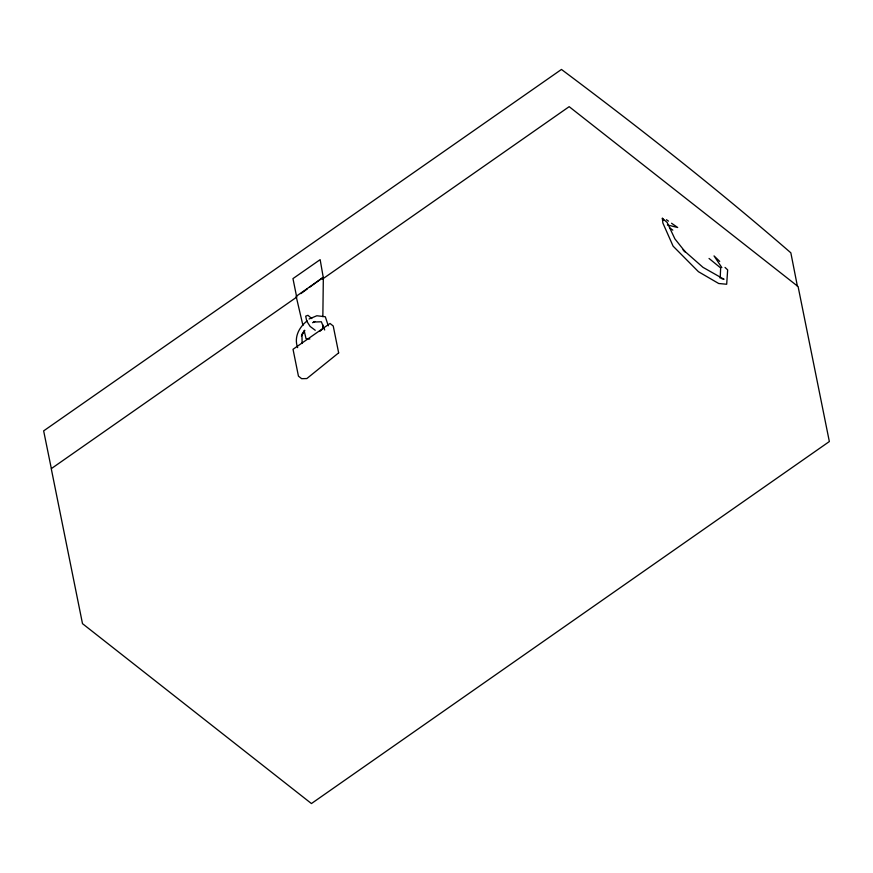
<?xml version="1.0" encoding="UTF-8"?>
<svg xmlns="http://www.w3.org/2000/svg" width="873" height="873" viewBox="0 0 873 873"><rect width="100%" height="100%" fill="white"/><g stroke="black" fill="none" stroke-linecap="round" stroke-linejoin="round"><path stroke-width="1.31" d="M322.748 324.8L322.704 328.87L319.813 331.413M322.846 316.67L323.337 277.352L296.154 296.329L302.953 325.487M720.181 278.181L720.662 267.946L709.04 258.452M301.414 336.061L304.732 330.627M304.655 330.223L301.938 334.239L302.123 343.471M307.22 320.806C299.09 327.233 293.764 337.229 297.649 347.64M300.879 293.612L307.263 288.941M309.391 287.381L323.217 277.243L320.151 259.641L292.968 278.607L296.624 296.733M296.809 297.038L51.256 468.681L82.498 623.66L311.432 803.553L829.35 441.542L798.097 286.562L569.163 106.67L322.486 279.087M312.621 322.726L314.913 321.493M309.064 318.983L316.855 315.753L325.313 316.757L328.292 325.825M313.462 322.039L321.351 321.777L324.691 329.983M309.86 338.964L306.052 338.746L304.197 330.791M667.354 224.95L677.688 227.504L671.555 223.248M721.469 278.542L724.033 279.273L703.005 267.356L683.046 249.776M666.448 219.712L668.489 221.131M669.569 227.744L672.81 230.145M315.251 330.289L310.122 326.437L306.718 321.1L305.703 316.168L307.951 315.306L311.781 318.569M725.037 267.422L727.656 269.877L726.685 284.249L718.708 283.507L698.455 271.71L673.094 246.142L662.858 222.997L662.345 218.294L667.179 222.506L674.894 238.875L685.327 251.981L683.483 250.311M719.712 261.409L714.038 255.909L721.829 267.607M662.345 218.294L663.775 220.192M51.234 468.103L43.65 430.88L561.459 69.447C639.854 128.124 716.864 188.655 790.84 252.821L797.453 286.442M338.648 352.867L306.838 378.555L301.654 378.686L298.446 376.154L293.033 349.298L330.027 323.479L333.235 326.011L338.648 352.867"/></g></svg>
